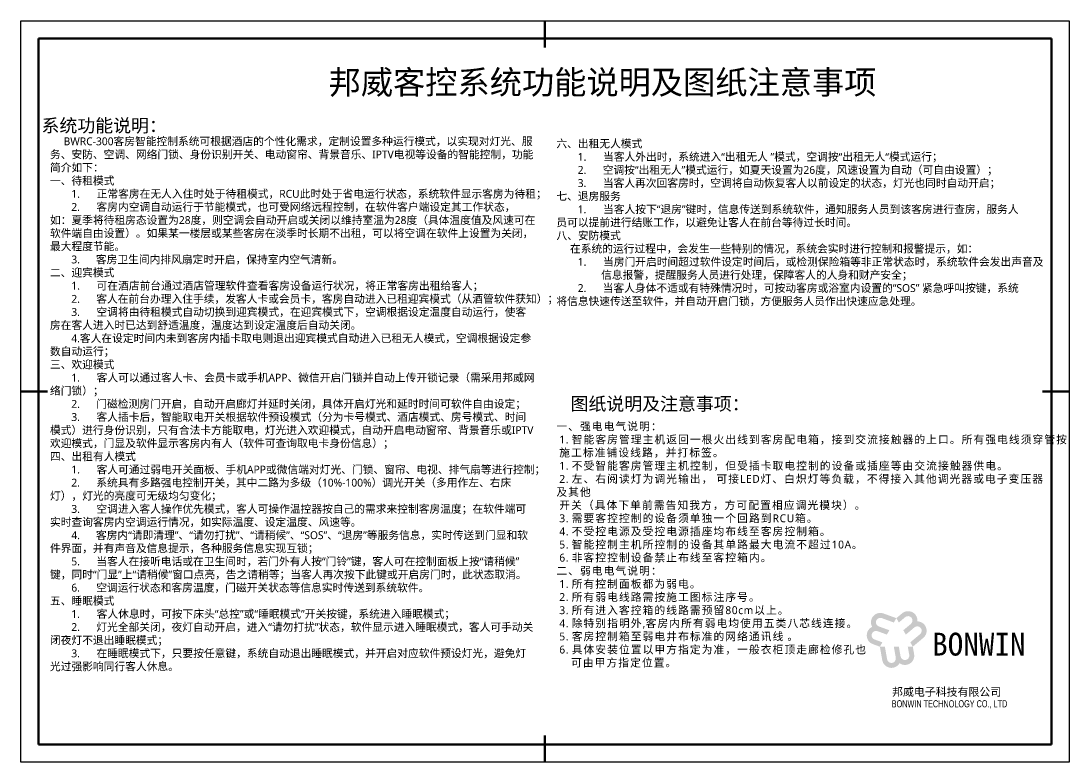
# Model space of a CAD drawing. Header units: millimetres. Extents: x 130143 to 328923, y 19139 to 134795.
# Drawn here: x 170472 to 206678, y 79693 to 105293 of the extents above; entities that cross this region are included whole.
import ezdxf

# ---------------------------------------------------------------- set-up
doc = ezdxf.new("R2010")
doc.units = ezdxf.units.MM
doc.header["$LTSCALE"] = 10
doc.layers.add('CAXA0', color=7, linetype='Continuous', lineweight=70)
doc.layers.add('邦威智能化', color=7, linetype='Continuous', lineweight=18)
doc.styles.get("Standard").update_dxf_attribs({"font": 'arial.ttf'})

# ---------------------------------------------------------------- blocks, each defined once
blk = doc.blocks.new('CAXBLOCK0', base_point=(287, -200))
at = {"layer": 'CAXA0', "color": 0, "linetype": 'Continuous', "lineweight": 25}
for p, q in [((-297, -210), (-297, 210)), ((-297, 210), (297, 210)), ((297, 210), (297, -210)), ((297, -210), (-297, -210))]:
    blk.add_line(p, q, dxfattribs=at)
at = {"layer": 'CAXA0', "color": 0, "linetype": 'Continuous', "lineweight": 70}
for p, q in [((0, 210), (0, 195)), ((-287, 200), (-287, -200)), ((287, 200), (-287, 200)), ((287, -200), (287, 200)), ((-297, 0), (-282, 0)), ((297, 0), (282, 0)), ((0, -210), (0, -195)), ((-287, -200), (287, -200))]:
    blk.add_line(p, q, dxfattribs=at)

msp = doc.modelspace()

# ---------------------------------------------------------------- hatches: boundary and pattern name
at = {"layer": '邦威智能化'}
h = msp.add_hatch(color=5, dxfattribs=at)
h.dxf.hatch_style = 1
h.paths.add_polyline_path([(200910.41595, 84829.61261), (200712.31393, 84663.38527), (200798.9552, 84513.31818), (201020.10766, 84698.88712, -1), (201215.65424, 84465.84378), (200953.40996, 84245.7947), (201040.05123, 84095.7276), (201338.04904, 84345.77745, -1), (201533.59562, 84112.73411), (201194.50599, 83828.20412), (201281.14726, 83678.13703), (201643.28733, 83982.00862, 0.6963072607), (201439.20726, 84551.99627, 0.6707004433)])
h.paths.add_polyline_path([(201281.14726, 83678.13703), (201107.86471, 83678.13703), (201157.9959, 83393.82891, -1), (200858.40116, 83341.00227), (200798.9552, 83678.13703), (200625.67265, 83678.13703), (200693.22327, 83295.03844, -1), (200393.62852, 83242.2118), (200316.76314, 83678.13703), (200143.48059, 83678.13703), (200225.57108, 83212.57874, 0.6963072607), (200821.23489, 83104.32344, 0.6707004433), (201326.05335, 83423.46197)])
h.paths.add_polyline_path([(200105.66947, 84378.84344, -1), (200209.71764, 84664.71342), (200625.67265, 84513.31818), (200712.31393, 84663.38527), (200268.08337, 84825.07197, 0.6963072607), (199876.49963, 84363.33962, 0.6707004433), (199900.47248, 83766.58475), (200143.48059, 83678.13703), (200230.12187, 83828.20412), (199958.83821, 83926.9433, -1), (200062.88638, 84212.81328), (200384.57662, 84095.7276), (200471.2179, 84245.7947)])

# ---------------------------------------------------------------- block references
at = {"layer": '邦威智能化', "linetype": 'Continuous', "lineweight": 70, "xscale": 60.95238063235593, "yscale": 60.95238063235229, "zscale": 60.95238063235148}
msp.add_blockref('CAXBLOCK0', (206068.42876, 80302.75601, 0), dxfattribs=at)

# ---------------------------------------------------------------- texts
at = {"layer": '邦威智能化', "color": 5, "linetype": 'Continuous', "insert": (181099.32836, 103582.36262, 0), "char_height": 816.1635327, "width": 2.185314132819363e-11, "attachment_point": 1}
msp.add_mtext('{\\fMicrosoft YaHei|b1|i0|c134|p34;\\C2;邦威客控系统功能说明及图纸注意事项}', dxfattribs=at)
at = {"layer": '邦威智能化', "linetype": 'Continuous', "attachment_point": 1}
for s, insert, char_height, width in [('{\\fMicrosoft YaHei|b1|i0|c134|p34;\\C2;系统功能说明：}', (171183.2368, 101906.62785, 0), 453.4241849, 2.185314132819363e-11), ('{\\fMicrosoft YaHei|b1|i0|c134|p34;\\C0;六、出租无人模式\\fMicrosoft YaHei|b1|i0|c0|p34;\\P\\fMicrosoft YaHei|b0|i0|c134|p34;\\W8.001; \\W1;1.{\\W6.26679; }当客人外出时，系统进入\\fMicrosoft YaHei|b0|i0|c0|p34;“\\fMicrosoft YaHei|b0|i0|c134|p34;出租无人 \\fMicrosoft YaHei|b0|i0|c0|p34;”\\fMicrosoft YaHei|b0|i0|c134|p34;模式，空调按“出租无人“模式运行；\\P{\\W8.00098; }2.{\\W6.14468; }空调按\\fMicrosoft YaHei|b0|i0|c0|p34;“\\fMicrosoft YaHei|b0|i0|c134|p34;出租无人\\fMicrosoft YaHei|b0|i0|c0|p34;”\\fMicrosoft YaHei|b0|i0|c134|p34;模式运行，如夏天设置为\\fMicrosoft YaHei|b0|i0|c0|p34;26\\fMicrosoft YaHei|b0|i0|c134|p34;度，风速设置为自动（可自由设置）；\\P{\\W8.00098; }3.{\\W6.20574; }当客人再次回客房时，空调将自动恢复客人以前设定的状态，灯光也同时自动开启；\\P\\fMicrosoft YaHei|b1|i0|c134|p34;七、退房服务\\P\\fMicrosoft YaHei|b0|i0|c134|p34;\\W8.0009; \\W1;1.{\\W6.26669; }当客人按下\\fMicrosoft YaHei|b0|i0|c0|p34;“\\fMicrosoft YaHei|b0|i0|c134|p34;退房\\fMicrosoft YaHei|b0|i0|c0|p34;”\\fMicrosoft YaHei|b0|i0|c134|p34;键时，信息传送到系统软件，通知服务人员到该客房进行查房，服务人员可以提前进行结账工作，以避免让客人在前台等待过长时间。\\P\\fMicrosoft YaHei|b1|i0|c134|p34;八、安防模式\\fMicrosoft YaHei|b1|i0|c0|p34;\\P\\fMicrosoft YaHei|b0|i0|c134|p34;\\W5.1132; \\W1;在系统的运行过程中，会发生一些特别的情况，系统会实时进行控制和报警提示，如：\\P{\\W8.00111; }1.{\\W6.26694; }当房门开启时间超过软件设定时间后，或检测保险箱等非正常状态时，系统软件会发出声音及\\P\\W8.3832;  \\W1;信息报警，提醒服务人员进行处理，保障客人的人身和财产安全；\\P{\\W8.00111; }2.{\\W6.14482; }当客人身体不适或有特殊情况时，可按动客房或浴室内设置的\\fMicrosoft YaHei|b0|i0|c0|p34;“SOS” \\fMicrosoft YaHei|b0|i0|c134|p34;紧急呼叫按键，系统将信息快速传送至软件，并自动开启门锁，方便服务人员作出快速应急处理。}', (188967.8415, 101190.91152, 0), 272.05451091, 16185.3251637), ('{\\fMicrosoft YaHei|b1|i0|c134|p34;\\C2;图纸说明及注意事项：}', (189457.73038, 92293.85857, 0), 453.4241849, 2.185314132819363e-11), ('{\\fMicrosoft YaHei|b0|i0|c134|p34;\\T1.1;\\C0;一、强电电气说明：\\P\\C7; 1. 智能客房管理主机返回一根火出线到客房配电箱，接到交流接触器的上口。所有强电线须穿管按\\P 施工标准铺设线路，并打标签。\\P 1. 不受智能客房管理主机控制，但受插卡取电控制的设备或插座等由交流接触器供电。\\P 2. 左、右阅读灯为调光输出， 可接LED灯、白炽灯等负载，不得接入其他调光器或电子变压器及其他\\P 开关（具体下单前需告知我方，方可配置相应调光模块）。 \\P 3. 需要客控控制的设备须单独一个回路到RCU箱。\\P 4. 不受控电源及受控电源插座均布线至客房控制箱。\\P 5. 智能控制主机所控制的设备其单路最大电流不超过10A。\\P 6. 非客控控制设备禁止布线至客控箱内。\\P\\C0;二、弱电电气说明：\\P\\C7; 1. 所有控制面板都为弱电。\\P 2. 所有弱电线路需按施工图标注序号。\\P 3. 所有进入客控箱的线路需预留80cm以上。\\P 4. 除特别指明外,客房内所有弱电均使用五类八芯线连接。\\P 5. 客房控制箱至弱电井布标准的网络通讯线 。\\P 6. 具体安装位置以甲方指定为准，一般衣柜顶走廊检修孔也\\P     可由甲方指定位置。}', (188967.8415, 91423.84972, 0), 272.0545109, 16936.4485914)]:
    msp.add_mtext(s, dxfattribs=dict(at, insert=insert, char_height=char_height, width=width))
at = {"layer": '邦威智能化', "color": 253, "linetype": 'Continuous', "insert": (171474.15524, 101271.44758, 0), "char_height": 272.05451091, "width": 16766.3524412, "attachment_point": 1}
msp.add_mtext('{\\fMicrosoft YaHei|b0|i0|c0|p34;\\W5.1124;\\C0; \\fMicrosoft YaHei|b0|i0|c134|p34;\\W1;BWRC-300客房智能控制系统可根据酒店的个性化需求，定制设置多种运行模式，以实现对灯光、服务、安防、空调、网络门锁、身份识别开关、电动窗帘、背景音乐、IPTV电视等设备的智能控制，功能简介如下：\\P\\fMicrosoft YaHei|b1|i0|c134|p34;一、待租模式\\fMicrosoft YaHei|b1|i0|c0|p34;\\P\\fMicrosoft YaHei|b0|i0|c134|p34;\\W8; \\W1;1.{\\W6.26568; }正常客房在无人入住时处于待租模式，\\fMicrosoft YaHei|b0|i0|c0|p34;RCU\\fMicrosoft YaHei|b0|i0|c134|p34;此时处于省电运行状态，系统软件显示客房为待租；\\P{\\W7.99997; }2.{\\W6.20463; }客房内空调自动运行于节能模式，也可受网络远程控制，在软件客户端设定其工作状态，如：夏季将待租房态设置为\\fMicrosoft YaHei|b0|i0|c0|p34;28\\fMicrosoft YaHei|b0|i0|c134|p34;度，则空调会自动开启或关闭以维持室温为\\fMicrosoft YaHei|b0|i0|c0|p34;28\\fMicrosoft YaHei|b0|i0|c134|p34;度（具体温度值及风速可在软件端自由设置）。如果某一楼层或某些客房在淡季时长期不出租，可以将空调在软件上设置为关闭，最大程度节能。\\P{\\W7.99997; }3.{\\W5.99836; }客房卫生间内排风扇定时开启，保持室内空气清新。\\P\\fMicrosoft YaHei|b1|i0|c134|p34;二、迎宾模式\\fMicrosoft YaHei|b0|i0|c134|p34;\\P{\\W8.0002; }1.{\\W6.2659; }可在酒店前台通过酒店管理软件查看客房设备运行状况，将正常客房出租给客人；\\P{\\W8.00017; }2.{\\W6.14379; }客人在前台办理入住手续，发客人卡或会员卡，客房自动进入已租迎宾模式（从酒管软件获知）；\\P{\\W8.00017; }3.{\\W6.20485; }空调将由待租模式自动切换到迎宾模式，在迎宾模式下，空调根据设定温度自动运行，使客房在客人进入时已达到舒适温度，温度达到设定温度后自动关闭。\\P        4.客人在设定时间内未到客房内插卡取电则退出迎宾模式自动进入已租无人模式，空调根据设定参数自动运行；\\P\\fMicrosoft YaHei|b1|i0|c134|p34;三、欢迎模式\\P\\fMicrosoft YaHei|b0|i0|c134|p34;\\W8.0005; \\W1;1.{\\W6.2663; }客人可以通过客人卡、会员卡或手机APP、微信开启门锁并自动上传开锁记录（需采用邦威网络门锁）；\\P{\\W8.00053; }2.{\\W6.14419; }门磁检测房门开启，自动开启廊灯并延时关闭，具体开启灯光和延时时间可软件自由设定； \\P{\\W8.00053; }3.{\\W6.20524; }客人插卡后，智能取电开关根据软件预设模式（分为卡号模式、酒店模式、房号模式、时间模式）进行身份识别，只有合法卡方能取电，灯光进入欢迎模式，自动开启电动窗帘、背景音乐或IPTV欢迎模式，门显及软件显示客房内有人（软件可查询取电卡身份信息）；\\P\\fMicrosoft YaHei|b1|i0|c134|p34;四、出租有人模式\\P\\fMicrosoft YaHei|b0|i0|c134|p34;\\W8.0005; \\W1;1.{\\W6.2663; }客人可通过弱电开关面板、手机APP或微信端对灯光、门锁、窗帘、电视、排气扇等进行控制；\\P{\\W8.00053; }2.{\\W6.14419; }系统具有多路强电控制开关，其中二路为多级（\\fMicrosoft YaHei|b0|i0|c0|p34;10%-100%\\fMicrosoft YaHei|b0|i0|c134|p34;）调光开关（多用作左、右床灯），灯光的亮度可无级均匀变化；\\P{\\W8.00053; }3.{\\W6.20524; }空调进入客人操作优先模式，客人可操作温控器按自己的需求来控制客房温度；在软件端可实时查询客房内空调运行情况，如实际温度、设定温度、风速等。\\P{\\W8.00053; }4.{\\W5.99897; }客房内\\fMicrosoft YaHei|b0|i0|c0|p34;“\\fMicrosoft YaHei|b0|i0|c134|p34;请即清理\\fMicrosoft YaHei|b0|i0|c0|p34;”\\fMicrosoft YaHei|b0|i0|c134|p34;、\\fMicrosoft YaHei|b0|i0|c0|p34;“\\fMicrosoft YaHei|b0|i0|c134|p34;请勿打扰\\fMicrosoft YaHei|b0|i0|c0|p34;”\\fMicrosoft YaHei|b0|i0|c134|p34;、\\fMicrosoft YaHei|b0|i0|c0|p34;“\\fMicrosoft YaHei|b0|i0|c134|p34;请稍候\\fMicrosoft YaHei|b0|i0|c0|p34;”\\fMicrosoft YaHei|b0|i0|c134|p34;、\\fMicrosoft YaHei|b0|i0|c0|p34;“SOS”\\fMicrosoft YaHei|b0|i0|c134|p34;、\\fMicrosoft YaHei|b0|i0|c0|p34;“\\fMicrosoft YaHei|b0|i0|c134|p34;退房\\fMicrosoft YaHei|b0|i0|c0|p34;”\\fMicrosoft YaHei|b0|i0|c134|p34;等服务信息，实时传送到门显和软件界面，并有声音及信息提示，各种服务信息实现互锁；\\P{\\W8.00053; }5.{\\W6.16399; }当客人在接听电话或在卫生间时，若门外有人按\\fMicrosoft YaHei|b0|i0|c0|p34;“\\fMicrosoft YaHei|b0|i0|c134|p34;门铃\\fMicrosoft YaHei|b0|i0|c0|p34;”\\fMicrosoft YaHei|b0|i0|c134|p34;键，客人可在控制面板上按\\fMicrosoft YaHei|b0|i0|c0|p34;“\\fMicrosoft YaHei|b0|i0|c134|p34;请稍候\\fMicrosoft YaHei|b0|i0|c0|p34;”\\fMicrosoft YaHei|b0|i0|c134|p34;键，同时\\fMicrosoft YaHei|b0|i0|c0|p34;“\\fMicrosoft YaHei|b0|i0|c134|p34;门显\\fMicrosoft YaHei|b0|i0|c0|p34;”\\fMicrosoft YaHei|b0|i0|c134|p34;上\\fMicrosoft YaHei|b0|i0|c0|p34;“\\fMicrosoft YaHei|b0|i0|c134|p34;请稍候\\fMicrosoft YaHei|b0|i0|c0|p34;”\\fMicrosoft YaHei|b0|i0|c134|p34;窗口点亮，告之请稍等；当客人再次按下此键或开启房门时，此状态取消。 \\P{\\W8.00053; }6.{\\W6.12438; }空调运行状态和客房温度，门磁开关状态等信息实时传送到系统软件。^I\\P\\fMicrosoft YaHei|b1|i0|c134|p34;五、睡眠模式\\fMicrosoft YaHei|b1|i0|c0|p34;\\P\\fMicrosoft YaHei|b0|i0|c134|p34;\\W8.0008; \\W1;1.{\\W6.26655; }客人休息时，可按下床头\\fMicrosoft YaHei|b0|i0|c0|p34;“\\fMicrosoft YaHei|b0|i0|c134|p34;总控\\fMicrosoft YaHei|b0|i0|c0|p34;”\\fMicrosoft YaHei|b0|i0|c134|p34;或\\fMicrosoft YaHei|b0|i0|c0|p34;“\\fMicrosoft YaHei|b0|i0|c134|p34;睡眠模式\\fMicrosoft YaHei|b0|i0|c0|p34;”\\fMicrosoft YaHei|b0|i0|c134|p34;开关按键，系统进入睡眠模式；\\P{\\W8.00075; }2.{\\W6.14443; }灯光全部关闭，夜灯自动开启，进入\\fMicrosoft YaHei|b0|i0|c0|p34;“\\fMicrosoft YaHei|b0|i0|c134|p34;请勿打扰\\fMicrosoft YaHei|b0|i0|c0|p34;”\\fMicrosoft YaHei|b0|i0|c134|p34;状态，软件显示进入睡眠模式，客人可手动关闭夜灯不退出睡眠模式；\\P{\\W8.00075; }3.{\\W6.20549; }在睡眠模式下，只要按任意键，系统自动退出睡眠模式，并开启对应软件预设灯光，避免灯光过强影响同行客人休息。\\P^I\\P        ^I^I}', dxfattribs=at)
at = {"layer": '邦威智能化', "attachment_point": 1}
for s, width, insert, char_height in [('{\\fSimHei|b1|i0|c0|p49;\\C5;BONWIN}', 3084.567507, (201949.8824, 84160.55577, 0), 790.0462997), ('{\\fSimSun|b1|i0|c134|p2;邦威电子科技有限公司}', 5483.5762042, (200563.65594, 82253.95445, 0), 276.5162049), ('{\\fﾷￂￋￎ_gb2312|b0|i0|c134|p49;\\W0.667;BONWIN TECHNOLOGY CO., LTD}', 5483.5762042, (200552.41331, 81829.3146, 0), 246.8894687)]:
    msp.add_mtext_dynamic_manual_height_columns(s, width=width, gutter_width=1228.26714, heights=[0], dxfattribs=dict(at, insert=insert, char_height=char_height))

doc.saveas('drawing.dxf')
